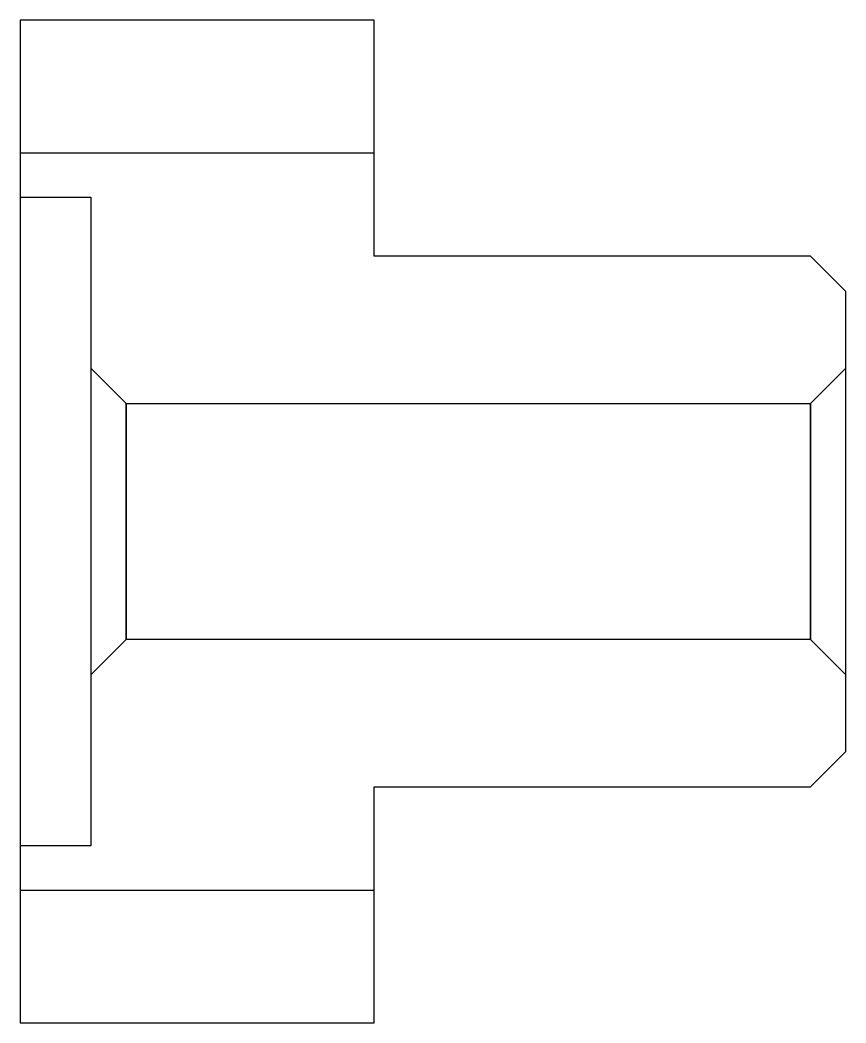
# Model space of a CAD drawing. Header units: metres. Extents: x 10.4 to 34.2, y 6.1 to 25.4.
# Drawn here: x 10.4 to 17.4, y 6.06 to 14.56 of the extents above; entities outside this region: 2.
import ezdxf

# ---------------------------------------------------------------- set-up
doc = ezdxf.new("R2010")
doc.units = ezdxf.units.M

msp = doc.modelspace()

# ---------------------------------------------------------------- linework, layer by layer
at = {"color": 4}
for p, q in [((10.404762, 13.434524), (13.404762, 13.434524)), ((10.404762, 7.184524), (13.404762, 7.184524))]:
    msp.add_line(p, q, dxfattribs=at)
for points in [[(10.404762, 7.559524), (10.404762, 6.059524), (13.404762, 6.059524), (13.404762, 8.059524), (17.104763, 8.059524), (17.404762, 8.359524), (17.404762, 12.259523), (17.104763, 12.559524), (13.404762, 12.559524), (13.404762, 14.559524), (10.404762, 14.559524), (10.404762, 7.559524)], [(10.404762, 13.059524), (11.004763, 13.059524), (11.004763, 7.559524), (10.404762, 7.559524)], [(11.004763, 11.609524), (11.304762, 11.309524), (11.304762, 9.309524), (11.304762, 11.309524), (17.104763, 11.309524), (17.404762, 11.609524)], [(17.404762, 9.009523), (17.104763, 9.309524), (17.104763, 11.309524), (17.104763, 9.309524), (11.304762, 9.309524), (11.004763, 9.009523)]]:
    msp.add_lwpolyline(points, dxfattribs=at)
at = {"color": 7}
for centre, start, end in [((32.686012, 24.930195), 10, 180), ((33.697197, 25.108494), 180, 10)]:
    msp.add_arc(centre, 0.513393, start, end, dxfattribs=at)

doc.saveas('drawing.dxf')
